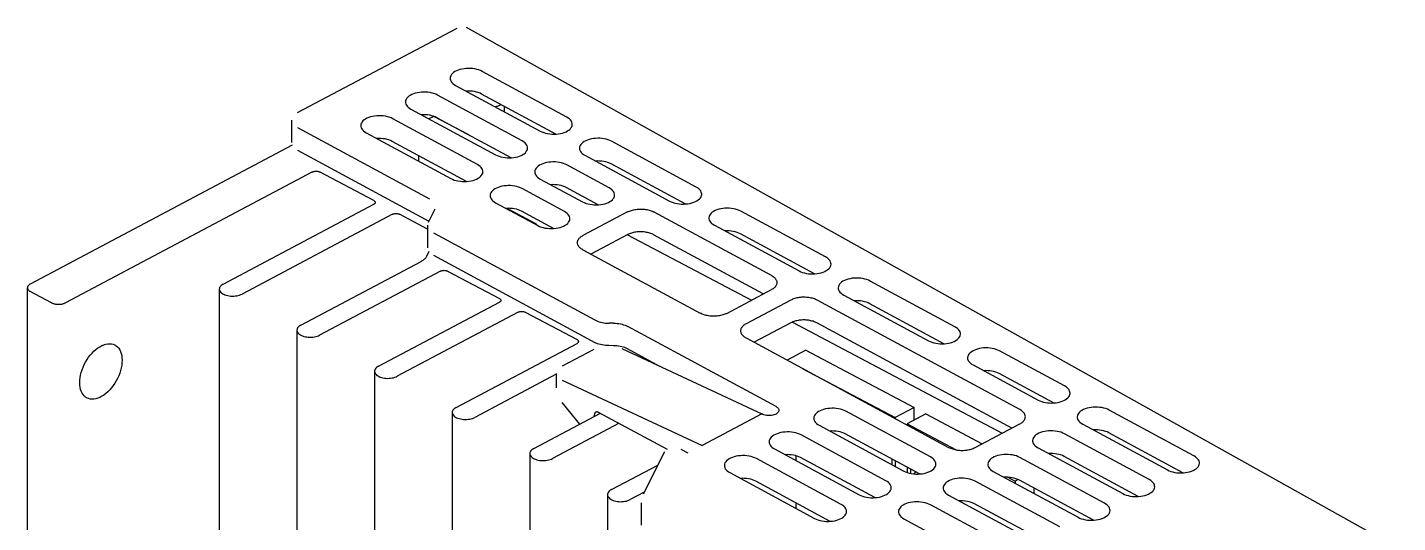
# Model space of a CAD drawing. Extents: x 0 to 31.6, y 0 to 20.4.
# Drawn here: x 23.29 to 31.53, y 13.74 to 16.72 of the extents above; entities that cross this region are included whole.
import ezdxf

# ---------------------------------------------------------------- set-up
doc = ezdxf.new("R2010")
doc.units = 0
doc.layers.get('0').update_dxf_attribs({"color": 1, "linetype": 'CONTINUOUS'})

msp = doc.modelspace()

# ---------------------------------------------------------------- linework, layer by layer
at = {"color": 7, "linetype": 'CONTINUOUS'}
for p, q in [((24.9136, 16.2074), (25.8729, 16.7158)), ((31.5271, 13.5885), (25.9299, 16.7196)), ((26.5324, 16.1799), (26.0233, 16.455)), ((26.2637, 16.0375), (25.7546, 16.3126)), ((25.8638, 16.3704), (26.3729, 16.0953)), ((26.4665, 16.0777), (26.0204, 16.3188)), ((25.5951, 16.228), (26.1042, 15.9529)), ((26.1572, 16.2119), (26.1572, 16.2448)), ((24.8784, 16.0265), (24.8784, 16.1622)), ((25.995, 15.8951), (25.4859, 16.1702)), ((25.7325, 16.1845), (25.7038, 16.1693)), ((25.9428, 16.0731), (25.7325, 16.1845)), ((26.1978, 15.9353), (25.7517, 16.1764)), ((24.9136, 16.1166), (25.7074, 15.6876)), ((25.3264, 16.0857), (25.8355, 15.8105)), ((24.8822, 16.0105), (23.3071, 15.1758)), ((24.9136, 15.9809), (25.7031, 15.5543)), ((25.9291, 15.7929), (25.483, 16.034)), ((27.3102, 15.7595), (26.8011, 16.0347)), ((25.6434, 15.9143), (25.6434, 15.9473)), ((26.6416, 15.9501), (27.1507, 15.675)), ((27.2443, 15.6574), (26.7982, 15.8984)), ((25.0042, 15.8503), (23.5193, 15.0634)), ((25.3719, 15.6779), (25.0466, 15.8503)), ((26.787, 15.7547), (26.5324, 15.8923)), ((26.5183, 15.6123), (26.2637, 15.7499)), ((26.3729, 15.8077), (26.6275, 15.6702)), ((26.721, 15.6525), (26.5295, 15.7561)), ((24.4668, 15.1758), (25.3719, 15.6554)), ((25.3745, 15.6571), (25.3719, 15.6554)), ((26.1042, 15.6653), (26.3588, 15.5278)), ((25.485, 15.5955), (24.5799, 15.1159)), ((25.695, 15.5067), (25.5275, 15.5955)), ((25.7385, 15.6254), (25.699, 15.5468)), ((26.3505, 15.537), (26.1731, 15.631)), ((26.4523, 15.5101), (26.2608, 15.6137)), ((26.8976, 15.6096), (26.6289, 15.4672)), ((27.7627, 15.2274), (27.0571, 15.6087)), ((28.088, 15.3392), (27.5789, 15.6143)), ((25.695, 15.5302), (25.695, 15.3945)), ((26.3461, 15.5346), (26.3505, 15.537)), ((26.3505, 15.537), (26.3505, 15.5322)), ((27.4194, 15.5298), (27.9285, 15.2547)), ((25.7301, 15.4846), (26.7013, 14.9598)), ((26.8985, 15.4734), (26.6769, 15.3559)), ((26.8981, 15.4724), (27.6421, 15.0781)), ((27.7137, 15.1161), (27.0541, 15.4725)), ((28.0221, 15.2371), (27.5759, 15.4781)), ((25.7037, 15.3707), (25.6885, 15.3406)), ((25.7301, 15.3489), (26.7003, 14.8246)), ((26.6289, 15.3818), (27.3345, 15.0005)), ((24.9335, 14.9285), (25.6574, 15.3121)), ((25.7735, 15.2538), (25.0466, 14.8685)), ((25.816, 15.2538), (26.1271, 15.0889)), ((28.8658, 14.9189), (28.3567, 15.194)), ((23.2896, 6.4693), (23.2896, 15.1533)), ((23.4344, 15.0634), (23.3071, 15.1308)), ((24.4434, 15.1458), (24.4434, 6.4618)), ((27.494, 14.9997), (27.7627, 15.1421)), ((27.879, 15.0792), (27.6103, 14.9368)), ((29.2561, 14.4204), (28.0385, 15.0784)), ((28.1972, 15.1095), (28.7063, 14.8344)), ((25.4002, 14.6812), (26.1271, 15.0664)), ((26.2402, 15.0064), (25.5133, 14.6212)), ((26.1297, 15.068), (26.1271, 15.0664)), ((26.2826, 15.0064), (26.5938, 14.8416)), ((28.7999, 14.8168), (28.3537, 15.0578)), ((26.8141, 14.9404), (26.7862, 14.9405)), ((27.7903, 14.4395), (26.8989, 14.9212)), ((27.88, 14.943), (27.6583, 14.8255)), ((27.8891, 14.9473), (29.1502, 14.279)), ((29.2071, 14.3091), (28.0355, 14.9422)), ((24.9101, 14.8985), (24.9101, 6.2145)), ((27.6103, 14.8515), (28.8279, 14.1935)), ((25.8669, 14.4339), (26.5938, 14.8191)), ((26.6941, 14.7824), (26.5045, 14.6819)), ((26.5964, 14.8207), (26.5938, 14.8191)), ((26.8131, 14.8052), (26.7852, 14.8054)), ((26.8638, 14.7877), (27.7054, 14.3945)), ((26.8979, 14.786), (26.8901, 14.7899)), ((27.0925, 14.6808), (26.8979, 14.786)), ((27.9698, 14.7773), (27.8576, 14.7178)), ((27.9698, 14.7773), (28.6203, 14.4326)), ((29.5248, 14.5628), (29.1345, 14.7737)), ((27.952, 14.6668), (28.5072, 14.3726)), ((28.975, 14.6892), (29.3653, 14.4783)), ((25.3767, 14.6512), (25.3767, 5.9672)), ((26.4694, 14.6333), (25.98, 14.3739)), ((26.4694, 14.6386), (26.4694, 14.5514)), ((26.5045, 14.5973), (27.346, 14.2043)), ((29.4589, 14.4606), (29.1315, 14.6375)), ((26.6098, 14.3341), (26.5045, 14.4642)), ((28.6203, 14.4326), (28.5072, 14.3726)), ((28.6203, 14.3576), (28.6203, 14.4326)), ((30.3026, 14.1425), (29.7935, 14.4176)), ((25.8434, 14.4039), (25.8434, 5.7199)), ((26.3336, 14.1866), (26.7345, 14.399)), ((26.8465, 14.3385), (26.4467, 14.1266)), ((26.701, 14.3983), (26.6958, 14.3785)), ((26.7185, 14.4074), (26.7216, 14.406)), ((26.7216, 14.406), (27.1357, 14.1822)), ((27.7052, 14.3946), (27.346, 14.2043)), ((28.7187, 14.1357), (28.2096, 14.4108)), ((28.5072, 14.3726), (28.5072, 14.3668)), ((28.6911, 14.3951), (28.5779, 14.3351)), ((28.5779, 14.3351), (28.5779, 14.3286)), ((28.5779, 14.3351), (28.8736, 14.1784)), ((28.6911, 14.3951), (29.0302, 14.2154)), ((28.9874, 14.1927), (29.2561, 14.3351)), ((28.45, 13.9933), (27.9409, 14.2684)), ((28.0501, 14.3262), (28.5592, 14.0511)), ((28.6528, 14.0335), (28.2066, 14.2746)), ((30.0339, 14.0001), (29.5248, 14.2752)), ((29.634, 14.3331), (30.1431, 14.058)), ((30.2367, 14.0403), (29.7905, 14.2814)), ((27.2612, 14.1593), (27.22, 14.1815)), ((27.7814, 14.1838), (28.2905, 13.9087)), ((29.3653, 14.1907), (29.8744, 13.9156)), ((26.3101, 14.1566), (26.3101, 5.4726)), ((26.8003, 13.9393), (27.0792, 14.0871)), ((27.1196, 14.1677), (26.9915, 13.9125)), ((28.1813, 13.8509), (27.6722, 14.126)), ((27.9095, 14.1432), (27.9095, 14.1146)), ((28.3841, 13.8911), (27.9379, 14.1322)), ((28.486, 14.1236), (28.486, 14.0907)), ((28.5072, 14.1121), (28.5072, 14.0792)), ((29.7652, 13.8577), (29.2561, 14.1328)), ((29.968, 13.8979), (29.5218, 14.139)), ((27.5127, 14.0415), (28.0218, 13.7663)), ((28.5779, 14.0739), (28.5779, 14.043)), ((28.5991, 14.0625), (28.5991, 14.0372)), ((28.6289, 14.0464), (28.6189, 14.0342)), ((29.0966, 14.0483), (29.6057, 13.7732)), ((29.1839, 14.014), (29.2285, 13.9904)), ((26.9971, 13.9237), (26.9134, 13.8793)), ((28.1154, 13.7487), (27.6692, 13.9898)), ((29.4965, 13.7153), (28.9874, 13.9905)), ((29.2463, 13.9999), (29.2285, 13.9904)), ((29.2285, 13.9904), (29.2285, 13.977)), ((29.6993, 13.7556), (29.2531, 13.9966)), ((29.3416, 13.9159), (29.3416, 13.9488)), ((26.7768, 13.9093), (26.7768, 5.2253)), ((26.9787, 13.8605), (26.9787, 13.7248)), ((27.9095, 13.8599), (27.9095, 13.827)), ((29.2278, 13.573), (28.7187, 13.8481)), ((28.8279, 13.9059), (29.337, 13.6308)), ((29.4306, 13.6132), (28.9844, 13.8543)), ((28.5592, 13.7635), (29.0683, 13.4884))]:
    msp.add_line(p, q, dxfattribs=at)
for points in [[(26.0233, 16.455), (26.0133, 16.4597), (26.0027, 16.4638), (25.9913, 16.4671), (25.9791, 16.4698), (25.9662, 16.4717), (25.9533, 16.4728), (25.9403, 16.473), (25.9273, 16.4725), (25.9146, 16.4712), (25.9021, 16.469), (25.8899, 16.466), (25.8787, 16.4624), (25.8685, 16.4582), (25.8593, 16.4533), (25.8513, 16.4479), (25.8444, 16.4419), (25.8388, 16.4354), (25.8346, 16.4288), (25.832, 16.422), (25.8308, 16.415), (25.8308, 16.4128)], [(25.8308, 16.4128), (25.8312, 16.4081), (25.8331, 16.4012), (25.8366, 16.3942), (25.8414, 16.3877), (25.8475, 16.3816), (25.855, 16.3758), (25.8638, 16.3704)], [(25.7546, 16.3126), (25.7446, 16.3174), (25.734, 16.3214), (25.7226, 16.3247), (25.7104, 16.3274), (25.6975, 16.3293), (25.6846, 16.3304), (25.6716, 16.3307), (25.6586, 16.3301), (25.6459, 16.3288), (25.6334, 16.3266), (25.6212, 16.3236), (25.61, 16.32), (25.5998, 16.3158), (25.5906, 16.3109), (25.5826, 16.3055), (25.5757, 16.2995), (25.5701, 16.2931), (25.5659, 16.2864), (25.5633, 16.2796), (25.5621, 16.2726), (25.5621, 16.2704)], [(26.0204, 16.3188), (26.0106, 16.3234), (26.0002, 16.3274), (25.9891, 16.3306), (25.9772, 16.3332), (25.9646, 16.3351), (25.952, 16.3361), (25.9394, 16.3364), (25.9277, 16.3359)], [(25.5621, 16.2704), (25.5625, 16.2657), (25.5644, 16.2588), (25.5679, 16.2519), (25.5727, 16.2453), (25.5788, 16.2392), (25.5863, 16.2334), (25.5951, 16.228)], [(26.0998, 16.2429), (26.1052, 16.2439), (26.1107, 16.2452), (26.116, 16.2467), (26.121, 16.2484), (26.1259, 16.2503), (26.1305, 16.2523), (26.1347, 16.2546), (26.1368, 16.2558)], [(25.4859, 16.1702), (25.4759, 16.175), (25.4653, 16.179), (25.4539, 16.1824), (25.4417, 16.185), (25.4288, 16.1869), (25.4159, 16.188), (25.4029, 16.1883), (25.3899, 16.1877), (25.3772, 16.1864), (25.3647, 16.1842), (25.3525, 16.1812), (25.3413, 16.1776), (25.3311, 16.1734), (25.3219, 16.1685), (25.3139, 16.1631), (25.307, 16.1571), (25.3014, 16.1507), (25.2972, 16.144), (25.2946, 16.1372), (25.2934, 16.1303), (25.2934, 16.128)], [(25.7204, 16.1882), (25.7085, 16.1908), (25.6959, 16.1927), (25.6833, 16.1937), (25.6707, 16.194), (25.659, 16.1935)], [(25.7517, 16.1764), (25.7419, 16.181), (25.7315, 16.185), (25.7204, 16.1882)], [(26.5655, 16.1361), (26.565, 16.1422), (26.5631, 16.1491), (26.5597, 16.156), (26.5549, 16.1626), (26.5487, 16.1687), (26.5413, 16.1745), (26.5324, 16.1799)], [(25.2934, 16.128), (25.2938, 16.1233), (25.2957, 16.1164), (25.2992, 16.1095), (25.304, 16.1029), (25.3101, 16.0968), (25.3176, 16.0911), (25.3264, 16.0857)], [(26.3729, 16.0953), (26.3829, 16.0905), (26.3936, 16.0865), (26.4049, 16.0831), (26.4171, 16.0805), (26.43, 16.0786), (26.443, 16.0775), (26.4559, 16.0772), (26.469, 16.0778), (26.4817, 16.0791), (26.4942, 16.0813), (26.5063, 16.0843), (26.5175, 16.0879), (26.5277, 16.0921), (26.5369, 16.097), (26.5449, 16.1024), (26.5518, 16.1084), (26.5575, 16.1148), (26.5617, 16.1215), (26.5643, 16.1283), (26.5654, 16.1352), (26.5655, 16.1361)], [(25.483, 16.034), (25.4732, 16.0386), (25.4628, 16.0426), (25.4517, 16.0458), (25.4398, 16.0484), (25.4272, 16.0503), (25.4146, 16.0514), (25.402, 16.0516), (25.3903, 16.0511)], [(26.1042, 15.9529), (26.1142, 15.9481), (26.1249, 15.9441), (26.1362, 15.9408), (26.1484, 15.9381), (26.1613, 15.9362), (26.1743, 15.9351), (26.1872, 15.9348), (26.2003, 15.9354), (26.213, 15.9367), (26.2255, 15.9389), (26.2376, 15.9419), (26.2488, 15.9455), (26.259, 15.9497), (26.2682, 15.9546), (26.2762, 15.96), (26.2831, 15.966), (26.2888, 15.9724), (26.293, 15.9791), (26.2956, 15.9859), (26.2967, 15.9929), (26.2968, 15.9937)], [(26.2968, 15.9937), (26.2963, 15.9998), (26.2944, 16.0067), (26.291, 16.0136), (26.2862, 16.0202), (26.28, 16.0263), (26.2726, 16.0321), (26.2637, 16.0375)], [(26.8011, 16.0347), (26.7911, 16.0394), (26.7804, 16.0435), (26.7691, 16.0468), (26.7569, 16.0495), (26.744, 16.0514), (26.731, 16.0525), (26.7181, 16.0527), (26.7051, 16.0522), (26.6924, 16.0509), (26.6799, 16.0487), (26.6677, 16.0457), (26.6565, 16.0421), (26.6463, 16.0379), (26.6371, 16.033), (26.6291, 16.0276), (26.6222, 16.0216), (26.6166, 16.0151), (26.6124, 16.0085), (26.6097, 16.0017), (26.6086, 15.9947), (26.6086, 15.9925)], [(26.6086, 15.9925), (26.609, 15.9878), (26.6109, 15.9809), (26.6144, 15.9739), (26.6192, 15.9674), (26.6253, 15.9613), (26.6328, 15.9555), (26.6416, 15.9501)], [(26.5324, 15.8923), (26.5224, 15.897), (26.5117, 15.9011), (26.5004, 15.9044), (26.4882, 15.9071), (26.4753, 15.909), (26.4623, 15.9101), (26.4494, 15.9104), (26.4364, 15.9098), (26.4237, 15.9085), (26.4112, 15.9063), (26.399, 15.9033), (26.3878, 15.8997), (26.3776, 15.8955), (26.3684, 15.8906), (26.3604, 15.8852), (26.3535, 15.8792), (26.3479, 15.8727), (26.3437, 15.8661), (26.341, 15.8593), (26.3399, 15.8523), (26.3399, 15.8501)], [(26.7982, 15.8984), (26.7884, 15.9031), (26.778, 15.9071), (26.7669, 15.9103), (26.755, 15.9129), (26.7424, 15.9148), (26.7298, 15.9158), (26.7172, 15.9161), (26.7055, 15.9156)], [(25.0042, 15.8503), (25.0073, 15.8517), (25.0105, 15.8528), (25.0139, 15.8537), (25.0176, 15.8544), (25.0215, 15.8548), (25.0254, 15.8549), (25.0293, 15.8548), (25.0332, 15.8544), (25.0369, 15.8537), (25.0403, 15.8528), (25.0436, 15.8517), (25.0466, 15.8503)], [(25.8355, 15.8105), (25.8455, 15.8058), (25.8562, 15.8017), (25.8675, 15.7984), (25.8797, 15.7957), (25.8926, 15.7938), (25.9056, 15.7927), (25.9185, 15.7925), (25.9316, 15.793), (25.9443, 15.7943), (25.9568, 15.7965), (25.9689, 15.7995), (25.9801, 15.8031), (25.9903, 15.8073), (25.9995, 15.8122), (26.0075, 15.8176), (26.0144, 15.8236), (26.0201, 15.8301), (26.0243, 15.8367), (26.0269, 15.8435), (26.028, 15.8505), (26.0281, 15.8513)], [(26.0281, 15.8513), (26.0276, 15.8574), (26.0257, 15.8643), (26.0223, 15.8713), (26.0175, 15.8778), (26.0113, 15.8839), (26.0039, 15.8897), (25.995, 15.8951)], [(26.3399, 15.8501), (26.3403, 15.8454), (26.3422, 15.8385), (26.3457, 15.8315), (26.3505, 15.825), (26.3566, 15.8189), (26.3641, 15.8131), (26.3729, 15.8077)], [(26.2637, 15.7499), (26.2537, 15.7547), (26.243, 15.7587), (26.2317, 15.762), (26.2195, 15.7647), (26.2066, 15.7666), (26.1936, 15.7677), (26.1807, 15.768), (26.1677, 15.7674), (26.155, 15.7661), (26.1425, 15.7639), (26.1303, 15.7609), (26.1191, 15.7573), (26.1089, 15.7531), (26.0997, 15.7482), (26.0917, 15.7428), (26.0848, 15.7368), (26.0792, 15.7304), (26.075, 15.7237), (26.0723, 15.7169), (26.0712, 15.7099), (26.0712, 15.7077)], [(26.5295, 15.7561), (26.5197, 15.7607), (26.5093, 15.7647), (26.4982, 15.7679), (26.4863, 15.7705), (26.4737, 15.7724), (26.4611, 15.7734), (26.4485, 15.7737), (26.4368, 15.7732)], [(26.82, 15.711), (26.8196, 15.717), (26.8176, 15.724), (26.8142, 15.7309), (26.8094, 15.7375), (26.8033, 15.7436), (26.7958, 15.7493), (26.787, 15.7547)], [(27.3432, 15.7158), (27.3428, 15.7219), (27.3409, 15.7288), (27.3375, 15.7357), (27.3327, 15.7423), (27.3265, 15.7484), (27.3191, 15.7541), (27.3102, 15.7595)], [(25.3719, 15.6779), (25.3745, 15.6763), (25.3767, 15.6746), (25.3784, 15.6728), (25.3796, 15.6708), (25.3804, 15.6687), (25.3807, 15.6667)], [(25.3807, 15.6667), (25.3804, 15.6646), (25.3796, 15.6626), (25.3784, 15.6606), (25.3767, 15.6588), (25.3745, 15.6571)], [(26.0712, 15.7077), (26.0716, 15.703), (26.0735, 15.6961), (26.077, 15.6892), (26.0818, 15.6826), (26.0879, 15.6765), (26.0954, 15.6707), (26.1042, 15.6653)], [(26.6275, 15.6702), (26.6375, 15.6654), (26.6481, 15.6613), (26.6595, 15.658), (26.6717, 15.6554), (26.6846, 15.6535), (26.6975, 15.6524), (26.7105, 15.6521), (26.7235, 15.6526), (26.7362, 15.654), (26.7487, 15.6561), (26.7609, 15.6591), (26.7721, 15.6627), (26.7822, 15.667), (26.7914, 15.6719), (26.7995, 15.6772), (26.8063, 15.6832), (26.812, 15.6897), (26.8162, 15.6964), (26.8188, 15.7031), (26.82, 15.7101), (26.82, 15.711)], [(27.1507, 15.675), (27.1607, 15.6702), (27.1714, 15.6662), (27.1827, 15.6628), (27.1949, 15.6602), (27.2078, 15.6583), (27.2208, 15.6572), (27.2337, 15.6569), (27.2467, 15.6575), (27.2595, 15.6588), (27.2719, 15.661), (27.2841, 15.664), (27.2953, 15.6676), (27.3055, 15.6718), (27.3147, 15.6767), (27.3227, 15.6821), (27.3296, 15.6881), (27.3353, 15.6945), (27.3395, 15.7012), (27.3421, 15.708), (27.3432, 15.7149), (27.3432, 15.7158)], [(25.485, 15.5955), (25.4881, 15.5969), (25.4913, 15.598), (25.4948, 15.5989), (25.4985, 15.5996), (25.5024, 15.6), (25.5062, 15.6001), (25.5101, 15.6), (25.514, 15.5996), (25.5177, 15.5989), (25.5212, 15.598), (25.5244, 15.5969), (25.5275, 15.5955)], [(26.2608, 15.6137), (26.251, 15.6183), (26.2406, 15.6223), (26.2295, 15.6255), (26.2176, 15.6281), (26.205, 15.63), (26.1924, 15.6311), (26.1798, 15.6313), (26.1681, 15.6308)], [(26.5513, 15.5686), (26.5509, 15.5747), (26.5489, 15.5816), (26.5455, 15.5885), (26.5407, 15.5951), (26.5346, 15.6012), (26.5271, 15.6069), (26.5183, 15.6123)], [(26.8976, 15.6096), (26.903, 15.6123), (26.9087, 15.6147), (26.9146, 15.617), (26.9209, 15.619), (26.9274, 15.6209), (26.9341, 15.6225), (26.941, 15.6238), (26.9481, 15.6249), (26.9553, 15.6258), (26.9626, 15.6264), (26.9699, 15.6268), (26.9773, 15.6268), (26.9847, 15.6267), (26.992, 15.6263), (26.9993, 15.6256), (27.0065, 15.6246), (27.0136, 15.6235), (27.0205, 15.622), (27.0272, 15.6204), (27.0337, 15.6185), (27.04, 15.6163), (27.0459, 15.614), (27.0516, 15.6115), (27.0571, 15.6087)], [(27.5789, 15.6143), (27.5689, 15.6191), (27.5582, 15.6232), (27.5469, 15.6265), (27.5347, 15.6292), (27.5218, 15.6311), (27.5088, 15.6322), (27.4959, 15.6324), (27.4829, 15.6319), (27.4701, 15.6306), (27.4577, 15.6284), (27.4455, 15.6254), (27.4343, 15.6218), (27.4241, 15.6176), (27.4149, 15.6127), (27.4069, 15.6073), (27.4, 15.6013), (27.3943, 15.5948), (27.3902, 15.5882), (27.3875, 15.5814), (27.3864, 15.5744), (27.3864, 15.5722)], [(27.3864, 15.5722), (27.3868, 15.5675), (27.3887, 15.5605), (27.3922, 15.5536), (27.397, 15.5471), (27.4031, 15.541), (27.4106, 15.5352), (27.4194, 15.5298)], [(26.3588, 15.5278), (26.3688, 15.523), (26.3794, 15.5189), (26.3908, 15.5156), (26.403, 15.513), (26.4159, 15.5111), (26.4288, 15.51), (26.4418, 15.5097), (26.4548, 15.5102), (26.4675, 15.5116), (26.48, 15.5138), (26.4922, 15.5167), (26.5034, 15.5203), (26.5135, 15.5246), (26.5227, 15.5295), (26.5308, 15.5349), (26.5376, 15.5408), (26.5433, 15.5473), (26.5475, 15.554), (26.5501, 15.5608), (26.5513, 15.5677), (26.5513, 15.5686)], [(27.0541, 15.4725), (27.0488, 15.4752), (27.0432, 15.4777), (27.0374, 15.48), (27.0313, 15.482), (27.025, 15.4839), (27.0184, 15.4855), (27.0117, 15.4869), (27.0048, 15.488), (26.9978, 15.489), (26.9907, 15.4896), (26.9835, 15.49), (26.9763, 15.4902), (26.9691, 15.4901), (26.9619, 15.4898), (26.9549, 15.4892), (26.9479, 15.4883), (26.9409, 15.4872), (26.9342, 15.4859), (26.9277, 15.4844), (26.9213, 15.4826), (26.9152, 15.4806), (26.9094, 15.4784), (26.9038, 15.476), (26.8985, 15.4734)], [(27.5759, 15.4781), (27.5662, 15.4828), (27.5558, 15.4868), (27.5447, 15.49), (27.5328, 15.4926), (27.5202, 15.4944), (27.5076, 15.4955), (27.4949, 15.4958), (27.4833, 15.4953)], [(26.5958, 15.4243), (26.5958, 15.4247), (26.5961, 15.4286), (26.5968, 15.4326), (26.598, 15.4364), (26.5997, 15.4403), (26.6018, 15.4441), (26.6044, 15.4477), (26.6074, 15.4513), (26.6109, 15.4548), (26.6148, 15.4581), (26.6191, 15.4613), (26.6238, 15.4643), (26.6289, 15.4672)], [(26.6289, 15.3818), (26.6238, 15.3848), (26.6191, 15.3878), (26.6148, 15.391), (26.6109, 15.3944), (26.6075, 15.3979), (26.6044, 15.4015), (26.6018, 15.4052), (26.5997, 15.409), (26.598, 15.4129), (26.5968, 15.4168), (26.5961, 15.4207), (26.5958, 15.4243)], [(25.6885, 15.3406), (25.6865, 15.3371), (25.6841, 15.3336), (25.6813, 15.3302), (25.6782, 15.3269), (25.6747, 15.3237), (25.6709, 15.3206), (25.6667, 15.3177), (25.6622, 15.3148), (25.6574, 15.3121)], [(28.121, 15.2955), (28.1206, 15.3016), (28.1187, 15.3085), (28.1152, 15.3154), (28.1104, 15.322), (28.1043, 15.3281), (28.0968, 15.3338), (28.088, 15.3392)], [(25.7735, 15.2538), (25.7766, 15.2552), (25.7798, 15.2563), (25.7833, 15.2572), (25.787, 15.2579), (25.7909, 15.2583), (25.7947, 15.2584), (25.7986, 15.2583), (25.8025, 15.2579), (25.8062, 15.2572), (25.8097, 15.2563), (25.8129, 15.2552), (25.816, 15.2538)], [(27.9285, 15.2547), (27.9385, 15.2499), (27.9492, 15.2459), (27.9605, 15.2425), (27.9727, 15.2399), (27.9856, 15.238), (27.9986, 15.2369), (28.0115, 15.2366), (28.0245, 15.2372), (28.0372, 15.2385), (28.0497, 15.2407), (28.0619, 15.2436), (28.0731, 15.2473), (28.0833, 15.2515), (28.0925, 15.2564), (28.1005, 15.2618), (28.1074, 15.2677), (28.113, 15.2742), (28.1172, 15.2809), (28.1199, 15.2877), (28.121, 15.2946), (28.121, 15.2955)], [(23.3071, 15.1758), (23.3044, 15.1743), (23.302, 15.1727), (23.2997, 15.171), (23.2976, 15.1692), (23.2958, 15.1674), (23.2941, 15.1655), (23.2928, 15.1636), (23.2916, 15.1616), (23.2907, 15.1595), (23.2901, 15.1575), (23.2897, 15.1554), (23.2896, 15.1533)], [(24.4668, 15.1758), (24.4605, 15.1721), (24.4552, 15.168), (24.4509, 15.1638), (24.4475, 15.1592), (24.445, 15.1544), (24.4437, 15.1495), (24.4434, 15.1459)], [(27.7627, 15.2274), (27.7678, 15.2245), (27.7725, 15.2214), (27.7768, 15.2182), (27.7806, 15.2148), (27.7841, 15.2113), (27.7872, 15.2077), (27.7898, 15.204), (27.7919, 15.2002), (27.7936, 15.1964), (27.7948, 15.1925), (27.7955, 15.1885), (27.7958, 15.1846), (27.7958, 15.1837)], [(27.7958, 15.1837), (27.7955, 15.1806), (27.7948, 15.1767), (27.7936, 15.1728), (27.7919, 15.169), (27.7898, 15.1652), (27.7872, 15.1615), (27.7841, 15.1579), (27.7807, 15.1545), (27.7768, 15.1511), (27.7725, 15.148), (27.7678, 15.1449), (27.7627, 15.1421)], [(28.3567, 15.194), (28.3467, 15.1988), (28.336, 15.2029), (28.3247, 15.2062), (28.3125, 15.2089), (28.2996, 15.2108), (28.2866, 15.2119), (28.2737, 15.2121), (28.2606, 15.2116), (28.2479, 15.2103), (28.2355, 15.2081), (28.2233, 15.2051), (28.2121, 15.2015), (28.2019, 15.1973), (28.1927, 15.1924), (28.1847, 15.187), (28.1778, 15.181), (28.1721, 15.1745), (28.1679, 15.1679), (28.1653, 15.1611), (28.1642, 15.1541), (28.1641, 15.1519)], [(23.2896, 15.1533), (23.2897, 15.1513), (23.2901, 15.1492), (23.2907, 15.1471), (23.2916, 15.1451), (23.2928, 15.1431), (23.2941, 15.1412), (23.2958, 15.1393), (23.2976, 15.1374), (23.2997, 15.1357), (23.302, 15.134), (23.3044, 15.1324), (23.3071, 15.1308)], [(24.4434, 15.1459), (24.4434, 15.1446), (24.4442, 15.1397), (24.4461, 15.1349), (24.449, 15.1302), (24.4531, 15.1257), (24.4579, 15.1215), (24.4636, 15.1176), (24.4702, 15.1142), (24.4774, 15.1112), (24.4853, 15.1086), (24.494, 15.1064), (24.5028, 15.1049), (24.5118, 15.1039), (24.5211, 15.1035), (24.5303, 15.1036), (24.5395, 15.1043), (24.5486, 15.1056), (24.5572, 15.1074), (24.5653, 15.1097), (24.5728, 15.1125), (24.5799, 15.1159)], [(26.1271, 15.0889), (26.1297, 15.0873), (26.1319, 15.0855), (26.1336, 15.0837), (26.1348, 15.0818), (26.1356, 15.0797), (26.1359, 15.0776)], [(26.1359, 15.0776), (26.1356, 15.0756), (26.1348, 15.0735), (26.1336, 15.0716), (26.1319, 15.0697), (26.1297, 15.068)], [(28.0385, 15.0784), (28.0331, 15.0811), (28.0274, 15.0837), (28.0214, 15.086), (28.0151, 15.0881), (28.0086, 15.09), (28.0019, 15.0917), (27.995, 15.0931), (27.9879, 15.0943), (27.9807, 15.0952), (27.9735, 15.0959), (27.9661, 15.0963), (27.9587, 15.0965), (27.9514, 15.0964), (27.944, 15.0961), (27.9367, 15.0955), (27.9296, 15.0946), (27.9225, 15.0935), (27.9156, 15.0921), (27.9089, 15.0905), (27.9023, 15.0887), (27.8961, 15.0867), (27.8901, 15.0844), (27.8844, 15.0819), (27.879, 15.0792)], [(28.1641, 15.1519), (28.1646, 15.1472), (28.1665, 15.1402), (28.1699, 15.1333), (28.1747, 15.1268), (28.1809, 15.1207), (28.1883, 15.1149), (28.1972, 15.1095)], [(28.3537, 15.0578), (28.344, 15.0625), (28.3336, 15.0665), (28.3225, 15.0697), (28.3106, 15.0723), (28.298, 15.0741), (28.2854, 15.0752), (28.2727, 15.0755), (28.2611, 15.075)], [(23.4344, 15.0634), (23.4373, 15.062), (23.4403, 15.0606), (23.4435, 15.0594), (23.4468, 15.0583), (23.4503, 15.0574), (23.4539, 15.0565), (23.4576, 15.0558), (23.4613, 15.0552), (23.4651, 15.0547), (23.469, 15.0544), (23.4729, 15.0542), (23.4769, 15.0541), (23.4808, 15.0542), (23.4847, 15.0544), (23.4886, 15.0547), (23.4924, 15.0552), (23.4961, 15.0558), (23.4998, 15.0565), (23.5034, 15.0574), (23.5069, 15.0583), (23.5102, 15.0594), (23.5134, 15.0606), (23.5164, 15.062), (23.5193, 15.0634)], [(26.2402, 15.0064), (26.2433, 15.0078), (26.2465, 15.009), (26.25, 15.0099), (26.2537, 15.0106), (26.2576, 15.011), (26.2614, 15.0111), (26.2653, 15.011), (26.2692, 15.0106), (26.2729, 15.0099), (26.2763, 15.009), (26.2796, 15.0078), (26.2826, 15.0064)], [(27.494, 14.9997), (27.4886, 14.997), (27.4829, 14.9945), (27.4769, 14.9922), (27.4707, 14.9902), (27.4642, 14.9884), (27.4574, 14.9868), (27.4505, 14.9854), (27.4435, 14.9843), (27.4363, 14.9834), (27.429, 14.9828), (27.4217, 14.9825), (27.4143, 14.9824), (27.4069, 14.9826), (27.3996, 14.983), (27.3923, 14.9837), (27.3851, 14.9846), (27.378, 14.9858), (27.3711, 14.9872), (27.3644, 14.9889), (27.3579, 14.9908), (27.3516, 14.9929), (27.3457, 14.9952), (27.34, 14.9978), (27.3345, 15.0005)], [(24.9335, 14.9285), (24.9272, 14.9247), (24.9219, 14.9207), (24.9176, 14.9165), (24.9142, 14.9119), (24.9117, 14.9071), (24.9104, 14.9022), (24.9101, 14.8985)], [(26.7013, 14.9598), (26.7092, 14.9559), (26.7174, 14.9525), (26.7262, 14.9495), (26.7355, 14.9468), (26.7452, 14.9446), (26.7551, 14.9429), (26.7652, 14.9416), (26.7756, 14.9409), (26.7862, 14.9405)], [(26.8141, 14.9404), (26.8246, 14.9401), (26.835, 14.9393), (26.8451, 14.9381), (26.8551, 14.9363), (26.8648, 14.9341), (26.8741, 14.9315), (26.8828, 14.9285), (26.8911, 14.925), (26.8989, 14.9212)], [(27.6103, 14.9368), (27.6052, 14.934), (27.6005, 14.9309), (27.5963, 14.9278), (27.5924, 14.9244), (27.5889, 14.921), (27.5858, 14.9174), (27.5832, 14.9137), (27.5811, 14.9099), (27.5794, 14.9061), (27.5782, 14.9022), (27.5775, 14.8983), (27.5772, 14.8943), (27.5773, 14.8939)], [(28.0355, 14.9422), (28.0302, 14.9449), (28.0247, 14.9473), (28.0189, 14.9496), (28.0128, 14.9517), (28.0064, 14.9535), (27.9998, 14.9551), (27.9931, 14.9565), (27.9862, 14.9577), (27.9792, 14.9586), (27.9721, 14.9593), (27.9649, 14.9597), (27.9578, 14.9598), (27.9506, 14.9598), (27.9434, 14.9594), (27.9363, 14.9588), (27.9293, 14.958), (27.9224, 14.9569), (27.9157, 14.9556), (27.9091, 14.954), (27.9027, 14.9522), (27.8966, 14.9502), (27.8908, 14.948), (27.8853, 14.9456), (27.88, 14.943)], [(28.8988, 14.8752), (28.8984, 14.8813), (28.8965, 14.8882), (28.893, 14.8951), (28.8882, 14.9017), (28.8821, 14.9078), (28.8746, 14.9135), (28.8658, 14.9189)], [(24.9101, 14.8985), (24.9101, 14.8973), (24.9109, 14.8924), (24.9127, 14.8876), (24.9157, 14.8829), (24.9197, 14.8784), (24.9246, 14.8741), (24.9303, 14.8703), (24.9368, 14.8669), (24.944, 14.8638), (24.952, 14.8613), (24.9606, 14.8591), (24.9695, 14.8576), (24.9785, 14.8566), (24.9878, 14.8561), (24.997, 14.8563), (25.0061, 14.857), (25.0153, 14.8583), (25.0239, 14.8601), (25.032, 14.8624), (25.0395, 14.8652), (25.0466, 14.8685)], [(26.5938, 14.8416), (26.5964, 14.8399), (26.5986, 14.8382), (26.6003, 14.8364), (26.6015, 14.8344), (26.6023, 14.8324), (26.6026, 14.8303)], [(26.6026, 14.8303), (26.6023, 14.8283), (26.6015, 14.8262), (26.6003, 14.8243), (26.5986, 14.8224), (26.5964, 14.8207)], [(27.5773, 14.8939), (27.5775, 14.8904), (27.5782, 14.8864), (27.5794, 14.8825), (27.5811, 14.8787), (27.5832, 14.8749), (27.5858, 14.8712), (27.5889, 14.8676), (27.5924, 14.8641), (27.5963, 14.8607), (27.6005, 14.8575), (27.6052, 14.8544), (27.6103, 14.8515)], [(28.7063, 14.8344), (28.7163, 14.8296), (28.727, 14.8256), (28.7383, 14.8222), (28.7505, 14.8196), (28.7634, 14.8177), (28.7763, 14.8166), (28.7893, 14.8163), (28.8023, 14.8169), (28.815, 14.8182), (28.8275, 14.8204), (28.8397, 14.8233), (28.8509, 14.827), (28.8611, 14.8312), (28.8703, 14.8361), (28.8783, 14.8415), (28.8852, 14.8474), (28.8908, 14.8539), (28.895, 14.8606), (28.8976, 14.8674), (28.8988, 14.8743), (28.8988, 14.8752)], [(23.6041, 14.5826), (23.6047, 14.5976), (23.6065, 14.6129), (23.6093, 14.6283), (23.6132, 14.6441), (23.6183, 14.6601), (23.6243, 14.6758), (23.6313, 14.6913), (23.6393, 14.7066), (23.6481, 14.7212), (23.6576, 14.7352), (23.6678, 14.7485), (23.6785, 14.7609), (23.6897, 14.7722), (23.7014, 14.7825), (23.7133, 14.7915), (23.7253, 14.7992), (23.7375, 14.8057), (23.7495, 14.8107), (23.7614, 14.8142), (23.7731, 14.8163), (23.7843, 14.8169), (23.795, 14.8159), (23.8053, 14.8135), (23.8148, 14.8096), (23.8157, 14.8091)], [(23.8157, 14.8091), (23.8235, 14.8042), (23.8315, 14.7974), (23.8385, 14.7893), (23.8445, 14.7799), (23.8496, 14.7693), (23.8535, 14.7577), (23.8564, 14.7453), (23.8581, 14.7319), (23.8587, 14.7175)], [(26.7852, 14.8054), (26.7746, 14.8057), (26.7643, 14.8065), (26.7541, 14.8077), (26.7442, 14.8095), (26.7345, 14.8117), (26.7252, 14.8143), (26.7165, 14.8173), (26.7082, 14.8208), (26.7003, 14.8246)], [(26.834, 14.8041), (26.8237, 14.8049), (26.8131, 14.8052)], [(26.8901, 14.7899), (26.8818, 14.7933), (26.8731, 14.7963), (26.8638, 14.799), (26.8541, 14.8012), (26.8441, 14.8029), (26.834, 14.8041)], [(29.1345, 14.7737), (29.1245, 14.7785), (29.1138, 14.7826), (29.1025, 14.7859), (29.0902, 14.7885), (29.0774, 14.7905), (29.0644, 14.7916), (29.0515, 14.7918), (29.0384, 14.7913), (29.0257, 14.79), (29.0132, 14.7878), (29.0011, 14.7848), (28.9898, 14.7812), (28.9797, 14.7769), (28.9705, 14.7721), (28.9625, 14.7667), (28.9556, 14.7607), (28.9499, 14.7542), (28.9457, 14.7476), (28.9431, 14.7408), (28.942, 14.7338), (28.9419, 14.7316)], [(23.8587, 14.7175), (23.8581, 14.7024), (23.8564, 14.6872), (23.8535, 14.6717), (23.8496, 14.656), (23.8445, 14.64), (23.8385, 14.6242), (23.8315, 14.6087), (23.8235, 14.5935), (23.8148, 14.5788), (23.8053, 14.5649), (23.795, 14.5515), (23.7843, 14.5392), (23.7731, 14.5279), (23.7614, 14.5176), (23.7495, 14.5085), (23.7375, 14.5008), (23.7253, 14.4943), (23.7133, 14.4893), (23.7014, 14.4858), (23.6897, 14.4837), (23.6785, 14.4831), (23.6678, 14.4841), (23.6576, 14.4866), (23.6481, 14.4905), (23.6471, 14.491)], [(25.4002, 14.6812), (25.3939, 14.6774), (25.3886, 14.6734), (25.3843, 14.6692), (25.3809, 14.6646), (25.3784, 14.6597), (25.377, 14.6549), (25.3767, 14.6512)], [(28.9419, 14.7316), (28.9423, 14.7269), (28.9443, 14.7199), (28.9477, 14.713), (28.9525, 14.7065), (28.9586, 14.7004), (28.9661, 14.6946), (28.975, 14.6892)], [(23.6471, 14.491), (23.6393, 14.4959), (23.6313, 14.5027), (23.6243, 14.5108), (23.6183, 14.5201), (23.6132, 14.5307), (23.6093, 14.5423), (23.6065, 14.5548), (23.6047, 14.5682), (23.6041, 14.5826)], [(25.3767, 14.6512), (25.3768, 14.65), (25.3776, 14.6451), (25.3794, 14.6403), (25.3824, 14.6356), (25.3864, 14.6311), (25.3913, 14.6268), (25.397, 14.623), (25.4035, 14.6196), (25.4107, 14.6165), (25.4187, 14.614), (25.4273, 14.6118), (25.4362, 14.6102), (25.4452, 14.6093), (25.4545, 14.6088), (25.4637, 14.609), (25.4728, 14.6097), (25.482, 14.611), (25.4906, 14.6128), (25.4987, 14.6151), (25.5062, 14.6179), (25.5133, 14.6212)], [(29.1315, 14.6375), (29.1218, 14.6422), (29.1114, 14.6462), (29.1003, 14.6494), (29.0884, 14.652), (29.0758, 14.6538), (29.0632, 14.6549), (29.0505, 14.6552), (29.0388, 14.6547)], [(29.3653, 14.4783), (29.3753, 14.4735), (29.386, 14.4695), (29.3973, 14.4661), (29.4095, 14.4635), (29.4224, 14.4616), (29.4353, 14.4605), (29.4483, 14.4602), (29.4613, 14.4607), (29.474, 14.4621), (29.4865, 14.4643), (29.4987, 14.4672), (29.5099, 14.4708), (29.5201, 14.4751), (29.5293, 14.48), (29.5373, 14.4854), (29.5442, 14.4913), (29.5498, 14.4978), (29.554, 14.5045), (29.5566, 14.5113), (29.5578, 14.5182), (29.5578, 14.5191)], [(29.5578, 14.5191), (29.5574, 14.5252), (29.5555, 14.5321), (29.552, 14.539), (29.5472, 14.5456), (29.5411, 14.5517), (29.5336, 14.5574), (29.5248, 14.5628)], [(25.8669, 14.4339), (25.8606, 14.4301), (25.8553, 14.4261), (25.851, 14.4219), (25.8476, 14.4173), (25.8451, 14.4124), (25.8437, 14.4076), (25.8434, 14.4039)], [(27.8078, 14.4166), (27.8073, 14.4125), (27.8058, 14.4084), (27.8033, 14.4044), (27.7998, 14.4007), (27.7954, 14.3972), (27.7903, 14.3941), (27.7844, 14.3913), (27.7778, 14.389), (27.7708, 14.3872), (27.7634, 14.3859), (27.7556, 14.3851), (27.7478, 14.3849), (27.74, 14.3852), (27.7323, 14.3861), (27.7249, 14.3874), (27.7179, 14.3893), (27.7114, 14.3917), (27.7052, 14.3946)], [(27.7903, 14.4395), (27.7955, 14.4362), (27.7999, 14.4327), (27.8033, 14.429), (27.8058, 14.425), (27.8073, 14.4209), (27.8078, 14.4166)], [(28.2096, 14.4108), (28.1996, 14.4155), (28.1889, 14.4196), (28.1776, 14.4229), (28.1654, 14.4256), (28.1525, 14.4275), (28.1395, 14.4286), (28.1266, 14.4289), (28.1135, 14.4283), (28.1008, 14.427), (28.0883, 14.4248), (28.0762, 14.4218), (28.065, 14.4182), (28.0548, 14.414), (28.0456, 14.4091), (28.0376, 14.4037), (28.0307, 14.3977), (28.025, 14.3912), (28.0208, 14.3846), (28.0182, 14.3778), (28.0171, 14.3708), (28.017, 14.3686)], [(29.2891, 14.3767), (29.2891, 14.3776), (29.2889, 14.3815), (29.2882, 14.3855), (29.287, 14.3894), (29.2853, 14.3932), (29.2831, 14.397), (29.2805, 14.4007), (29.2775, 14.4043), (29.274, 14.4078), (29.2701, 14.4112), (29.2658, 14.4144), (29.2612, 14.4175), (29.2561, 14.4204)], [(29.7935, 14.4176), (29.7835, 14.4224), (29.7728, 14.4265), (29.7615, 14.4298), (29.7492, 14.4324), (29.7364, 14.4343), (29.7234, 14.4354), (29.7105, 14.4357), (29.6974, 14.4352), (29.6847, 14.4338), (29.6722, 14.4317), (29.6601, 14.4287), (29.6488, 14.4251), (29.6387, 14.4208), (29.6295, 14.416), (29.6215, 14.4106), (29.6146, 14.4046), (29.6089, 14.3981), (29.6047, 14.3915), (29.6021, 14.3847), (29.601, 14.3777), (29.6009, 14.3755)], [(25.8434, 14.4039), (25.8435, 14.4027), (25.8443, 14.3978), (25.8461, 14.393), (25.8491, 14.3883), (25.8531, 14.3837), (25.858, 14.3795), (25.8637, 14.3757), (25.8702, 14.3722), (25.8774, 14.3692), (25.8854, 14.3667), (25.894, 14.3645), (25.9029, 14.3629), (25.9119, 14.362), (25.9212, 14.3615), (25.9303, 14.3617), (25.9395, 14.3624), (25.9487, 14.3637), (25.9573, 14.3655), (25.9653, 14.3678), (25.9729, 14.3706), (25.98, 14.3739)], [(26.701, 14.3983), (26.7021, 14.4013), (26.7035, 14.4037), (26.7053, 14.4057), (26.7074, 14.4071)], [(26.7074, 14.4071), (26.71, 14.4081), (26.7127, 14.4084), (26.7155, 14.4082), (26.7185, 14.4074)], [(28.017, 14.3686), (28.0175, 14.3639), (28.0194, 14.357), (28.0228, 14.35), (28.0276, 14.3435), (28.0338, 14.3374), (28.0412, 14.3316), (28.0501, 14.3262)], [(29.2561, 14.3351), (29.2612, 14.3379), (29.2658, 14.341), (29.2701, 14.3441), (29.274, 14.3475), (29.2775, 14.3509), (29.2805, 14.3545), (29.2831, 14.3582), (29.2853, 14.362), (29.287, 14.3658), (29.2882, 14.3697), (29.2889, 14.3736), (29.2891, 14.3767)], [(29.6009, 14.3755), (29.6013, 14.3708), (29.6033, 14.3638), (29.6067, 14.3569), (29.6115, 14.3503), (29.6176, 14.3442), (29.6251, 14.3385), (29.634, 14.3331)], [(27.9409, 14.2684), (27.9309, 14.2732), (27.9202, 14.2772), (27.9089, 14.2805), (27.8967, 14.2832), (27.8838, 14.2851), (27.8708, 14.2862), (27.8579, 14.2865), (27.8448, 14.2859), (27.8321, 14.2846), (27.8196, 14.2824), (27.8075, 14.2794), (27.7963, 14.2758), (27.7861, 14.2716), (27.7769, 14.2667), (27.7689, 14.2613), (27.762, 14.2553), (27.7563, 14.2489), (27.7521, 14.2422), (27.7495, 14.2354), (27.7484, 14.2284), (27.7483, 14.2262)], [(28.2066, 14.2746), (28.1969, 14.2792), (28.1865, 14.2832), (28.1754, 14.2864), (28.1635, 14.289), (28.1509, 14.2909), (28.1383, 14.2919), (28.1256, 14.2922), (28.114, 14.2917)], [(29.5248, 14.2752), (29.5148, 14.28), (29.5041, 14.2841), (29.4928, 14.2874), (29.4805, 14.29), (29.4677, 14.292), (29.4547, 14.2931), (29.4418, 14.2933), (29.4287, 14.2928), (29.416, 14.2915), (29.4035, 14.2893), (29.3914, 14.2863), (29.3801, 14.2827), (29.37, 14.2784), (29.3608, 14.2736), (29.3528, 14.2682), (29.3459, 14.2622), (29.3402, 14.2557), (29.336, 14.2491), (29.3334, 14.2423), (29.3323, 14.2353), (29.3322, 14.2331)], [(29.7905, 14.2814), (29.7808, 14.2861), (29.7703, 14.29), (29.7593, 14.2933), (29.7474, 14.2959), (29.7348, 14.2977), (29.7222, 14.2988), (29.7095, 14.2991), (29.6978, 14.2986)], [(26.3336, 14.1866), (26.3273, 14.1828), (26.322, 14.1788), (26.3177, 14.1745), (26.3142, 14.17), (26.3118, 14.1651), (26.3104, 14.1603), (26.3101, 14.1566)], [(27.7483, 14.2262), (27.7488, 14.2215), (27.7507, 14.2146), (27.7541, 14.2077), (27.7589, 14.2011), (27.7651, 14.195), (27.7725, 14.1892), (27.7814, 14.1838)], [(28.8279, 14.1935), (28.8333, 14.1908), (28.839, 14.1882), (28.845, 14.1859), (28.8512, 14.1838), (28.8578, 14.1819), (28.8645, 14.1802), (28.8714, 14.1788), (28.8784, 14.1776), (28.8856, 14.1767), (28.8929, 14.176), (28.9003, 14.1756), (28.9076, 14.1754), (28.915, 14.1755), (28.9224, 14.1759), (28.9296, 14.1765), (28.9368, 14.1773), (28.9439, 14.1784), (28.9508, 14.1798), (28.9575, 14.1814), (28.964, 14.1832), (28.9703, 14.1853), (28.9763, 14.1875), (28.982, 14.19), (28.9874, 14.1927)], [(29.3322, 14.2331), (29.3326, 14.2284), (29.3346, 14.2214), (29.338, 14.2145), (29.3428, 14.208), (29.3489, 14.2019), (29.3564, 14.1961), (29.3653, 14.1907)], [(26.3101, 14.1566), (26.3102, 14.1554), (26.311, 14.1505), (26.3128, 14.1457), (26.3158, 14.141), (26.3198, 14.1364), (26.3247, 14.1322), (26.3304, 14.1284), (26.3369, 14.1249), (26.3441, 14.1219), (26.3521, 14.1193), (26.3607, 14.1172), (26.3696, 14.1156), (26.3786, 14.1146), (26.3878, 14.1142), (26.397, 14.1144), (26.4062, 14.1151), (26.4153, 14.1164), (26.424, 14.1182), (26.432, 14.1205), (26.4396, 14.1233), (26.4467, 14.1266)], [(27.6722, 14.126), (27.6622, 14.1308), (27.6515, 14.1348), (27.6402, 14.1382), (27.628, 14.1408), (27.6151, 14.1427), (27.6021, 14.1438), (27.5892, 14.1441), (27.5761, 14.1435), (27.5634, 14.1422), (27.5509, 14.14), (27.5388, 14.137), (27.5276, 14.1334), (27.5174, 14.1292), (27.5082, 14.1243), (27.5002, 14.1189), (27.4933, 14.1129), (27.4876, 14.1065), (27.4834, 14.0998), (27.4808, 14.093), (27.4797, 14.0861), (27.4796, 14.0838)], [(27.9379, 14.1322), (27.9282, 14.1368), (27.9178, 14.1408), (27.9067, 14.144), (27.8948, 14.1466), (27.8822, 14.1485), (27.8696, 14.1495), (27.8569, 14.1498), (27.8453, 14.1493)], [(28.5592, 14.0511), (28.5692, 14.0463), (28.5799, 14.0423), (28.5912, 14.0389), (28.6034, 14.0363), (28.6163, 14.0344), (28.6292, 14.0333), (28.6422, 14.033), (28.6552, 14.0336), (28.6679, 14.0349), (28.6804, 14.0371), (28.6926, 14.0401), (28.7038, 14.0437), (28.714, 14.0479), (28.7232, 14.0528), (28.7312, 14.0582), (28.7381, 14.0642), (28.7437, 14.0706), (28.7479, 14.0773), (28.7505, 14.0841), (28.7517, 14.091), (28.7517, 14.0919)], [(28.7517, 14.0919), (28.7513, 14.098), (28.7494, 14.1049), (28.7459, 14.1118), (28.7411, 14.1184), (28.735, 14.1245), (28.7275, 14.1303), (28.7187, 14.1357)], [(29.2561, 14.1328), (29.2461, 14.1376), (29.2354, 14.1417), (29.2241, 14.145), (29.2118, 14.1477), (29.199, 14.1496), (29.186, 14.1507), (29.1731, 14.1509), (29.16, 14.1504), (29.1473, 14.1491), (29.1348, 14.1469), (29.1227, 14.1439), (29.1114, 14.1403), (29.1013, 14.1361), (29.0921, 14.1312), (29.0841, 14.1258), (29.0772, 14.1198), (29.0715, 14.1133), (29.0673, 14.1067), (29.0647, 14.0999), (29.0636, 14.0929), (29.0635, 14.0907)], [(29.0635, 14.0907), (29.0639, 14.086), (29.0659, 14.079), (29.0693, 14.0721), (29.0741, 14.0656), (29.0802, 14.0595), (29.0877, 14.0537), (29.0966, 14.0483)], [(29.5218, 14.139), (29.5121, 14.1437), (29.5016, 14.1477), (29.4906, 14.1509), (29.4787, 14.1535), (29.4661, 14.1553), (29.4535, 14.1564), (29.4408, 14.1567), (29.4291, 14.1562)], [(30.1431, 14.058), (30.1531, 14.0532), (30.1637, 14.0491), (30.1751, 14.0458), (30.1873, 14.0432), (30.2002, 14.0413), (30.2131, 14.0402), (30.2261, 14.0399), (30.2391, 14.0404), (30.2518, 14.0418), (30.2643, 14.0439), (30.2765, 14.0469), (30.2877, 14.0505), (30.2978, 14.0548), (30.3071, 14.0597), (30.3151, 14.065), (30.3219, 14.071), (30.3276, 14.0775), (30.3318, 14.0842), (30.3344, 14.0909), (30.3356, 14.0979), (30.3356, 14.0988)], [(30.3356, 14.0988), (30.3352, 14.1048), (30.3333, 14.1118), (30.3298, 14.1187), (30.325, 14.1253), (30.3189, 14.1314), (30.3114, 14.1371), (30.3026, 14.1425)], [(27.4796, 14.0838), (27.4801, 14.0791), (27.482, 14.0722), (27.4854, 14.0653), (27.4902, 14.0587), (27.4964, 14.0526), (27.5038, 14.0469), (27.5127, 14.0415)], [(27.6692, 13.9898), (27.6595, 13.9944), (27.6491, 13.9984), (27.638, 14.0017), (27.6261, 14.0042), (27.6135, 14.0061), (27.6009, 14.0072), (27.5882, 14.0074), (27.5766, 14.0069)], [(28.9874, 13.9905), (28.9774, 13.9952), (28.9667, 13.9993), (28.9554, 14.0026), (28.9431, 14.0053), (28.9303, 14.0072), (28.9173, 14.0083), (28.9044, 14.0085), (28.8913, 14.008), (28.8786, 14.0067), (28.8661, 14.0045), (28.854, 14.0015), (28.8427, 13.9979), (28.8326, 13.9937), (28.8234, 13.9888), (28.8154, 13.9834), (28.8085, 13.9774), (28.8028, 13.9709), (28.7986, 13.9643), (28.796, 13.9575), (28.7949, 13.9505), (28.7948, 13.9483)], [(29.2531, 13.9966), (29.2434, 14.0013), (29.2329, 14.0053), (29.2219, 14.0085), (29.21, 14.0111), (29.1974, 14.0129), (29.1848, 14.014), (29.1721, 14.0143), (29.1604, 14.0138)], [(26.8003, 13.9393), (26.794, 13.9355), (26.7887, 13.9315), (26.7843, 13.9272), (26.7809, 13.9227), (26.7785, 13.9178), (26.7771, 13.913), (26.7768, 13.9093)], [(28.2905, 13.9087), (28.3005, 13.904), (28.3111, 13.8999), (28.3225, 13.8966), (28.3347, 13.8939), (28.3476, 13.892), (28.3605, 13.8909), (28.3735, 13.8906), (28.3865, 13.8912), (28.3992, 13.8925), (28.4117, 13.8947), (28.4239, 13.8977), (28.4351, 13.9013), (28.4453, 13.9055), (28.4545, 13.9104), (28.4625, 13.9158), (28.4694, 13.9218), (28.475, 13.9282), (28.4792, 13.9349), (28.4818, 13.9417), (28.483, 13.9487), (28.483, 13.9495)], [(28.483, 13.9495), (28.4826, 13.9556), (28.4807, 13.9625), (28.4772, 13.9694), (28.4724, 13.976), (28.4663, 13.9821), (28.4588, 13.9879), (28.45, 13.9933)], [(28.7948, 13.9483), (28.7952, 13.9436), (28.7972, 13.9367), (28.8006, 13.9297), (28.8054, 13.9232), (28.8115, 13.9171), (28.819, 13.9113), (28.8279, 13.9059)], [(29.8744, 13.9156), (29.8844, 13.9108), (29.895, 13.9068), (29.9064, 13.9034), (29.9186, 13.9008), (29.9315, 13.8989), (29.9444, 13.8978), (29.9574, 13.8975), (29.9704, 13.898), (29.9831, 13.8994), (29.9956, 13.9016), (30.0078, 13.9045), (30.019, 13.9081), (30.0291, 13.9124), (30.0384, 13.9173), (30.0464, 13.9227), (30.0532, 13.9286), (30.0589, 13.9351), (30.0631, 13.9418), (30.0657, 13.9486), (30.0669, 13.9555), (30.0669, 13.9564)], [(30.0669, 13.9564), (30.0665, 13.9625), (30.0646, 13.9694), (30.0611, 13.9763), (30.0563, 13.9829), (30.0502, 13.989), (30.0427, 13.9947), (30.0339, 14.0001)], [(26.7768, 13.9093), (26.7769, 13.9081), (26.7777, 13.9032), (26.7795, 13.8984), (26.7825, 13.8937), (26.7865, 13.8891), (26.7914, 13.8849), (26.7971, 13.8811), (26.8036, 13.8776), (26.8108, 13.8746), (26.8188, 13.872), (26.8274, 13.8699), (26.8363, 13.8683), (26.8453, 13.8673), (26.8545, 13.8669), (26.8637, 13.8671), (26.8729, 13.8678), (26.882, 13.8691), (26.8907, 13.8709), (26.8987, 13.8732), (26.9063, 13.876), (26.9134, 13.8793)], [(28.2143, 13.8071), (28.2139, 13.8132), (28.212, 13.8201), (28.2085, 13.8271), (28.2037, 13.8336), (28.1976, 13.8397), (28.1901, 13.8455), (28.1813, 13.8509)], [(28.7187, 13.8481), (28.7087, 13.8528), (28.698, 13.8569), (28.6867, 13.8602), (28.6744, 13.8629), (28.6616, 13.8648), (28.6486, 13.8659), (28.6357, 13.8662), (28.6226, 13.8656), (28.6099, 13.8643), (28.5974, 13.8621), (28.5853, 13.8591), (28.574, 13.8555), (28.5639, 13.8513), (28.5547, 13.8464), (28.5467, 13.841), (28.5398, 13.835), (28.5341, 13.8286), (28.5299, 13.8219), (28.5273, 13.8151), (28.5262, 13.8081), (28.5261, 13.8059)], [(28.9844, 13.8543), (28.9747, 13.8589), (28.9642, 13.8629), (28.9532, 13.8661), (28.9413, 13.8687), (28.9287, 13.8706), (28.9161, 13.8716), (28.9034, 13.8719), (28.8917, 13.8714)], [(29.7982, 13.814), (29.7978, 13.8201), (29.7959, 13.827), (29.7924, 13.8339), (29.7876, 13.8405), (29.7815, 13.8466), (29.774, 13.8523), (29.7652, 13.8577)], [(28.0218, 13.7663), (28.0318, 13.7616), (28.0424, 13.7575), (28.0538, 13.7542), (28.066, 13.7515), (28.0789, 13.7496), (28.0918, 13.7485), (28.1048, 13.7483), (28.1178, 13.7488), (28.1305, 13.7501), (28.143, 13.7523), (28.1552, 13.7553), (28.1664, 13.7589), (28.1766, 13.7631), (28.1858, 13.768), (28.1938, 13.7734), (28.2007, 13.7794), (28.2063, 13.7859), (28.2105, 13.7925), (28.2131, 13.7993), (28.2143, 13.8063), (28.2143, 13.8071)], [(28.5261, 13.8059), (28.5265, 13.8012), (28.5285, 13.7943), (28.5319, 13.7874), (28.5367, 13.7808), (28.5428, 13.7747), (28.5503, 13.7689), (28.5592, 13.7635)], [(29.6057, 13.7732), (29.6157, 13.7684), (29.6263, 13.7644), (29.6377, 13.761), (29.6499, 13.7584), (29.6628, 13.7565), (29.6757, 13.7554), (29.6887, 13.7551), (29.7017, 13.7557), (29.7144, 13.757), (29.7269, 13.7592), (29.7391, 13.7621), (29.7503, 13.7658), (29.7604, 13.77), (29.7697, 13.7749), (29.7777, 13.7803), (29.7845, 13.7862), (29.7902, 13.7927), (29.7944, 13.7994), (29.797, 13.8062), (29.7982, 13.8131), (29.7982, 13.814)]]:
    msp.add_lwpolyline(points, dxfattribs=at)

doc.saveas('drawing.dxf')
